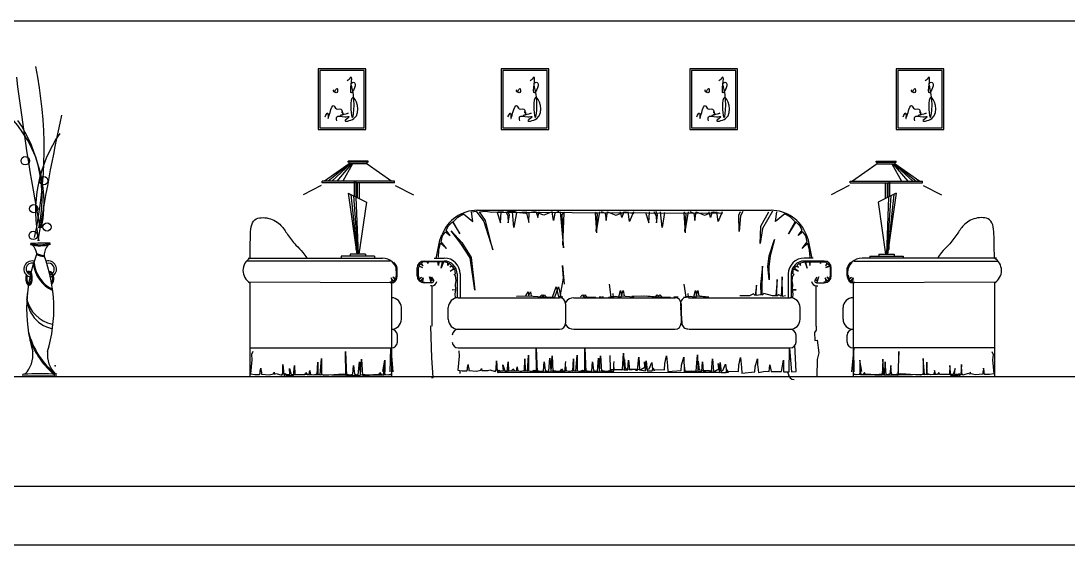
# Model space of a CAD drawing. Header units: inches. Extents: x 6 to 48.5, y 12.5 to 37.3.
# Drawn here: x 9.88 to 15.66, y 12.51 to 15.41 of the extents above; entities that cross this region are included whole.
import ezdxf

# ---------------------------------------------------------------- set-up
doc = ezdxf.new("R2010")
doc.units = ezdxf.units.IN
doc.header["$MEASUREMENT"] = 0
for name, color, linetype in [('02', 2, 'Continuous'), ('1', 1, 'Continuous'), ('kadrbm', 4, 'Continuous')]:
    doc.layers.add(name, color=color, linetype=linetype)

# ---------------------------------------------------------------- blocks, each defined once
blk = doc.blocks.new('kadrbm')
at = {"layer": 'kadrbm', "color": 4}
blk.add_lwpolyline([(0, 0), (0, 24.7972), (21, 24.7972), (21, 0), (0, 0)], close=True, dxfattribs=at)
blk.add_lwpolyline([(20.6631, 0.3257), (20.6631, 24.4603), (0.3369, 24.4603), (0.3369, 0.3257), (20.6631, 0.3257)], dxfattribs=at)

msp = doc.modelspace()

# ---------------------------------------------------------------- linework, layer by layer
at = {"layer": '02'}
for p, q in [((11.6908, 14.6221), (11.5551, 14.5271)), ((11.6947, 14.6221), (11.5746, 14.5271)), ((11.6988, 14.6221), (11.5942, 14.5271)), ((11.7038, 14.6221), (11.622, 14.5271)), ((11.7089, 14.6221), (11.6555, 14.5271)), ((11.6858, 14.6321), (11.6858, 14.6371)), ((11.7958, 14.6371), (11.6858, 14.6371)), ((11.7958, 14.6321), (11.6858, 14.6321)), ((11.6908, 14.6221), (11.6908, 14.6321)), ((11.7908, 14.6221), (11.6908, 14.6221)), ((11.7908, 14.6221), (11.7908, 14.6321)), ((11.7908, 14.6221), (11.9265, 14.5271)), ((11.7958, 14.6321), (11.7958, 14.6371)), ((14.6088, 14.6221), (14.4731, 14.5271)), ((14.6038, 14.6321), (14.6038, 14.6371)), ((14.6038, 14.6371), (14.7138, 14.6371)), ((14.6038, 14.6321), (14.7138, 14.6321)), ((14.6088, 14.6221), (14.6088, 14.6321)), ((14.6088, 14.6221), (14.7088, 14.6221)), ((14.6906, 14.6221), (14.7441, 14.5271)), ((14.6958, 14.6221), (14.7776, 14.5271)), ((14.7008, 14.6221), (14.8053, 14.5271)), ((14.7049, 14.6221), (14.825, 14.5271)), ((14.7088, 14.6221), (14.7088, 14.6321)), ((14.7088, 14.6221), (14.8445, 14.5271)), ((14.7138, 14.6321), (14.7138, 14.6371)), ((11.5408, 14.5171), (11.5408, 14.5271)), ((11.9408, 14.5271), (11.5408, 14.5271)), ((11.7207, 14.4424), (11.7207, 14.5271)), ((11.7269, 14.5271), (11.7269, 14.4394)), ((11.9408, 14.5171), (11.9408, 14.5271)), ((14.4588, 14.5171), (14.4588, 14.5271)), ((14.4588, 14.5271), (14.8588, 14.5271)), ((14.6727, 14.5271), (14.6727, 14.4394)), ((14.6789, 14.4424), (14.6789, 14.5271)), ((14.8588, 14.5171), (14.8588, 14.5271)), ((11.536, 14.5029), (11.4357, 14.4507)), ((11.9408, 14.5171), (11.5408, 14.5171)), ((11.7358, 14.5171), (11.7358, 14.4351)), ((11.7458, 14.5171), (11.7458, 14.4302)), ((11.9456, 14.5029), (12.0458, 14.4507)), ((14.454, 14.5029), (14.3538, 14.4507)), ((14.4588, 14.5171), (14.8588, 14.5171)), ((14.6538, 14.5171), (14.6538, 14.4302)), ((14.6638, 14.5171), (14.6638, 14.4351)), ((14.8636, 14.5029), (14.9639, 14.4507)), ((11.6855, 14.4596), (11.7332, 14.1228)), ((11.6855, 14.4596), (11.7856, 14.4108)), ((11.6996, 14.4527), (11.7347, 14.1228)), ((11.7149, 14.4452), (11.7382, 14.1228)), ((11.728, 14.4388), (11.7402, 14.1228)), ((11.7856, 14.4108), (11.7447, 14.1228)), ((14.7141, 14.4596), (14.614, 14.4108)), ((14.614, 14.4108), (14.6548, 14.1228)), ((14.6715, 14.4388), (14.6594, 14.1228)), ((14.6847, 14.4452), (14.6614, 14.1228)), ((14.7, 14.4527), (14.6649, 14.1228)), ((14.7141, 14.4596), (14.6664, 14.1228)), ((12.3668, 14.3566), (12.3918, 14.3604)), ((12.3744, 14.3043), (12.3668, 14.3566)), ((12.3918, 14.3604), (12.4353, 14.3044)), ((12.3991, 14.3655), (14.022, 14.3655)), ((12.411, 14.3566), (12.4445, 14.3604)), ((12.445, 14.3097), (12.411, 14.3566)), ((12.4445, 14.3604), (12.48, 14.3547)), ((12.48, 14.3547), (12.5443, 14.3595)), ((13.7537, 14.3472), (12.5089, 14.3535)), ((12.5089, 14.3535), (12.5279, 14.2961)), ((12.5279, 14.2961), (12.5311, 14.3567)), ((12.5558, 14.3598), (12.5684, 14.3345)), ((12.5684, 14.3582), (12.6001, 14.3613)), ((12.5763, 14.3392), (12.5684, 14.3582)), ((12.601, 14.2713), (12.593, 14.3567)), ((12.6001, 14.3613), (12.6207, 14.3534)), ((12.6152, 14.3535), (12.601, 14.2713)), ((12.6674, 14.3472), (12.6152, 14.3535)), ((12.6207, 14.3534), (12.6697, 14.3566)), ((12.7149, 14.3567), (12.6674, 14.3472)), ((12.6697, 14.3566), (12.6843, 14.2983)), ((12.6843, 14.2983), (12.6861, 14.3536)), ((12.7671, 14.3393), (12.7149, 14.3567)), ((12.7235, 14.3566), (12.733, 14.325)), ((12.733, 14.325), (12.7409, 14.3566)), ((12.8122, 14.3566), (12.7671, 14.3393)), ((12.8201, 14.3092), (12.8122, 14.3566)), ((12.8486, 14.3582), (12.8265, 14.3503)), ((12.8565, 14.3566), (12.8751, 14.1573)), ((12.8675, 14.344), (12.8802, 14.355)), ((12.8724, 14.1733), (12.8787, 14.3519)), ((13.064, 14.344), (13.0513, 14.355)), ((13.0591, 14.2414), (13.0528, 14.3519)), ((13.075, 14.3566), (13.056, 14.2475)), ((13.0829, 14.3582), (13.105, 14.3503)), ((13.1114, 14.3092), (13.1193, 14.3566)), ((13.1193, 14.3566), (13.1644, 14.3393)), ((13.1644, 14.3393), (13.2166, 14.3567)), ((13.1985, 14.325), (13.1906, 14.3566)), ((13.208, 14.3566), (13.1985, 14.325)), ((13.2166, 14.3567), (13.2641, 14.3472)), ((13.2396, 14.3029), (13.2333, 14.3566)), ((13.2618, 14.3566), (13.2396, 14.3029)), ((13.3279, 14.3535), (13.3469, 14.2961)), ((13.3469, 14.2961), (13.3501, 14.3567)), ((13.3748, 14.3598), (13.3874, 14.3345)), ((13.3954, 14.3392), (13.3874, 14.3582)), ((13.42, 14.2713), (13.412, 14.3567)), ((13.4342, 14.3535), (13.42, 14.2713)), ((13.5536, 14.344), (13.5409, 14.355)), ((13.5488, 14.2414), (13.5424, 14.3519)), ((13.5647, 14.3566), (13.5457, 14.2475)), ((13.5725, 14.3582), (13.5947, 14.3503)), ((13.601, 14.3092), (13.6089, 14.3566)), ((13.6089, 14.3566), (13.654, 14.3393)), ((13.654, 14.3393), (13.7062, 14.3567)), ((13.6881, 14.325), (13.6802, 14.3566)), ((13.6976, 14.3566), (13.6881, 14.325)), ((13.7062, 14.3567), (13.7537, 14.3472)), ((13.7293, 14.3029), (13.7229, 14.3566)), ((13.7514, 14.3566), (13.7293, 14.3029)), ((13.8448, 14.3392), (13.8527, 14.3582)), ((13.8654, 14.3598), (13.8527, 14.3345)), ((13.9659, 14.2785), (14.0102, 14.3566)), ((14.0294, 14.3604), (13.975, 14.2648)), ((14.0467, 14.3043), (14.0543, 14.3566)), ((12.2392, 14.279), (12.2622, 14.301)), ((12.2622, 14.301), (12.3025, 14.2359)), ((12.2651, 14.302), (12.291, 14.3269)), ((12.3025, 14.2359), (12.2651, 14.302)), ((12.291, 14.3269), (12.3227, 14.3461)), ((12.3227, 14.3461), (12.3744, 14.3043)), ((12.4353, 14.3044), (12.4846, 14.1473)), ((12.4846, 14.1473), (12.445, 14.3097)), ((12.5684, 14.3345), (12.57, 14.2957)), ((12.57, 14.2957), (12.5763, 14.3392)), ((12.8265, 14.3503), (12.8201, 14.3092)), ((12.8751, 14.1573), (12.8675, 14.344)), ((13.056, 14.2475), (13.064, 14.344)), ((13.105, 14.3503), (13.1114, 14.3092)), ((13.3874, 14.3345), (13.389, 14.2957)), ((13.389, 14.2957), (13.3954, 14.3392)), ((13.5457, 14.2475), (13.5536, 14.344)), ((13.5947, 14.3503), (13.601, 14.3092)), ((13.8464, 14.2475), (13.8448, 14.3392)), ((13.8527, 14.3345), (13.8464, 14.2475)), ((14.0984, 14.3461), (14.0467, 14.3043)), ((14.1301, 14.3269), (14.0984, 14.3461)), ((14.1186, 14.2359), (14.156, 14.302)), ((14.1589, 14.301), (14.1186, 14.2359)), ((14.156, 14.302), (14.1301, 14.3269)), ((14.1819, 14.279), (14.1589, 14.301)), ((12.2066, 14.2244), (12.2229, 14.2474)), ((12.2229, 14.2474), (12.2488, 14.2253)), ((12.2267, 14.256), (12.2392, 14.279)), ((12.2488, 14.2253), (12.2267, 14.256)), ((12.3079, 14.1817), (12.2539, 14.252)), ((12.2539, 14.252), (12.3128, 14.1866)), ((13.9628, 14.1828), (13.9659, 14.2785)), ((13.975, 14.2648), (13.9628, 14.1828)), ((14.1723, 14.2253), (14.1944, 14.256)), ((14.1982, 14.2474), (14.1723, 14.2253)), ((14.1944, 14.256), (14.1819, 14.279)), ((14.2145, 14.2244), (14.1982, 14.2474)), ((11.7269, 14.1965), (11.7269, 14.1489)), ((12.1708, 14.0993), (12.1921, 14.1999)), ((12.1855, 14.1458), (12.1951, 14.1841)), ((12.1921, 14.1999), (12.2034, 14.2299)), ((12.1951, 14.1841), (12.2277, 14.1544)), ((12.1999, 14.1908), (12.2066, 14.2244)), ((12.2277, 14.1544), (12.1999, 14.1908)), ((12.3586, 14.1033), (12.3079, 14.1817)), ((12.3128, 14.1866), (12.3652, 14.1049)), ((14.0111, 14.1144), (14.0422, 14.2036)), ((14.0422, 14.2036), (14.0176, 14.1131)), ((14.1934, 14.1544), (14.2212, 14.1908)), ((14.226, 14.1841), (14.1934, 14.1544)), ((14.2212, 14.1908), (14.2145, 14.2244)), ((14.229, 14.1999), (14.2177, 14.2299)), ((14.2356, 14.1458), (14.226, 14.1841)), ((14.2503, 14.0993), (14.229, 14.1999)), ((14.6727, 14.1965), (14.6727, 14.1489)), ((11.6965, 14.1228), (11.6965, 14.1128)), ((11.781, 14.1228), (11.6965, 14.1228)), ((11.781, 14.1228), (11.781, 14.1128)), ((12.1836, 14.1055), (12.1855, 14.1458)), ((14.2376, 14.1055), (14.2356, 14.1458)), ((14.6186, 14.1228), (14.6186, 14.1128)), ((14.6186, 14.1228), (14.7031, 14.1228)), ((14.7031, 14.1228), (14.7031, 14.1128)), ((11.9181, 14.085), (11.1233, 14.085)), ((11.1322, 14.1015), (11.8741, 14.1015)), ((11.6465, 14.1128), (11.6465, 14.1028)), ((11.831, 14.1128), (11.6465, 14.1128)), ((11.831, 14.1128), (11.831, 14.1028)), ((12.0857, 14.0708), (12.0766, 14.0593)), ((12.0972, 14.0593), (12.0857, 14.0708)), ((12.098, 14.0799), (12.0898, 14.0733)), ((12.0898, 14.0733), (12.0972, 14.0593)), ((12.1211, 14.0807), (12.098, 14.0799)), ((12.1046, 14.085), (12.2156, 14.085)), ((12.1252, 14.0716), (12.1211, 14.0807)), ((12.1269, 14.0807), (12.1252, 14.0716)), ((12.1813, 14.0799), (12.1269, 14.0807)), ((12.1608, 14.1015), (12.2156, 14.1015)), ((12.1846, 14.0601), (12.1813, 14.0799)), ((12.1871, 14.079), (12.1846, 14.0601)), ((12.206, 14.0799), (12.1871, 14.079)), ((12.2118, 14.0807), (12.1994, 14.0453)), ((12.1994, 14.0453), (12.206, 14.0799)), ((12.2365, 14.0749), (12.2118, 14.0807)), ((12.2357, 14.0601), (12.2365, 14.0749)), ((12.2439, 14.0724), (12.2357, 14.0601)), ((12.2563, 14.0601), (12.2439, 14.0724)), ((12.3848, 13.9236), (12.3586, 14.1033)), ((12.3652, 14.1049), (12.3848, 13.9236)), ((14.0046, 14.0549), (14.0111, 14.1144)), ((14.0176, 14.1131), (14.0098, 14.0536)), ((14.1648, 14.0601), (14.1772, 14.0724)), ((14.1772, 14.0724), (14.1854, 14.0601)), ((14.1846, 14.0749), (14.2093, 14.0807)), ((14.1854, 14.0601), (14.1846, 14.0749)), ((14.2556, 14.1015), (14.2056, 14.1015)), ((14.3165, 14.085), (14.2056, 14.085)), ((14.2093, 14.0807), (14.2217, 14.0453)), ((14.2151, 14.0799), (14.2341, 14.079)), ((14.2217, 14.0453), (14.2151, 14.0799)), ((14.2341, 14.079), (14.2365, 14.0601)), ((14.2365, 14.0601), (14.2398, 14.0799)), ((14.2398, 14.0799), (14.2943, 14.0807)), ((14.2943, 14.0807), (14.2959, 14.0716)), ((14.2959, 14.0716), (14.3, 14.0807)), ((14.3, 14.0807), (14.3231, 14.0799)), ((14.3231, 14.0799), (14.3313, 14.0733)), ((14.3313, 14.0733), (14.3239, 14.0593)), ((14.3239, 14.0593), (14.3355, 14.0708)), ((14.3355, 14.0708), (14.3445, 14.0593)), ((14.4815, 14.085), (15.2763, 14.085)), ((15.2674, 14.1015), (14.5255, 14.1015)), ((14.5686, 14.1128), (14.5686, 14.1028)), ((14.5686, 14.1128), (14.7531, 14.1128)), ((14.7531, 14.1128), (14.7531, 14.1028)), ((11.951, 14.0074), (11.9469, 13.986)), ((11.9541, 13.9944), (11.951, 14.042)), ((11.9566, 14.0029), (11.9566, 14.0465)), ((12.0661, 14.0029), (12.0661, 14.0465)), ((12.0749, 14.056), (12.0716, 14.042)), ((12.0716, 14.042), (12.0716, 14.0074)), ((12.0716, 14.0074), (12.0758, 13.986)), ((12.0964, 14.0494), (12.0749, 14.056)), ((12.0766, 14.0593), (12.0964, 14.0494)), ((12.2464, 14.0502), (12.2563, 14.0601)), ((12.2596, 14.0568), (12.2464, 14.0502)), ((12.2497, 14.0296), (12.2695, 14.0436)), ((12.2744, 14.0412), (12.2497, 14.0296)), ((12.2645, 14.0535), (12.2596, 14.0568)), ((12.2695, 14.0436), (12.2645, 14.0535)), ((12.2711, 14.0107), (12.2777, 14.014)), ((12.2785, 14.0025), (12.2711, 14.0107)), ((12.2777, 14.014), (12.2744, 14.0412)), ((12.2871, 14.0135), (12.2871, 13.8822)), ((12.3036, 14.0135), (12.3036, 13.8822)), ((12.8695, 14.0594), (12.8795, 13.9572)), ((12.8745, 13.9896), (12.8695, 14.0594)), ((13.9754, 14.0558), (13.9644, 13.9546)), ((13.9736, 13.8958), (13.9754, 14.0558)), ((14.0124, 13.9811), (14.0046, 14.0549)), ((14.0098, 14.0536), (14.0124, 13.9811)), ((14.1176, 14.0135), (14.1176, 13.8822)), ((14.1341, 14.0135), (14.1341, 13.8822)), ((14.1426, 14.0025), (14.15, 14.0107)), ((14.1434, 14.014), (14.1467, 14.0412)), ((14.15, 14.0107), (14.1434, 14.014)), ((14.1467, 14.0412), (14.1714, 14.0296)), ((14.1516, 14.0436), (14.1566, 14.0535)), ((14.1714, 14.0296), (14.1516, 14.0436)), ((14.1566, 14.0535), (14.1615, 14.0568)), ((14.1615, 14.0568), (14.1747, 14.0502)), ((14.1747, 14.0502), (14.1648, 14.0601)), ((14.3445, 14.0593), (14.3247, 14.0494)), ((14.3247, 14.0494), (14.3462, 14.056)), ((14.3495, 14.0074), (14.3454, 13.986)), ((14.3462, 14.056), (14.3495, 14.042)), ((14.3495, 14.042), (14.3495, 14.0074)), ((14.355, 14.0029), (14.355, 14.0465)), ((14.443, 14.0029), (14.443, 14.0465)), ((14.4455, 13.9944), (14.4486, 14.042)), ((14.4486, 14.0074), (14.4527, 13.986)), ((11.9241, 13.9644), (11.1371, 13.9679)), ((11.1424, 13.9644), (11.1424, 13.446)), ((11.9271, 13.9704), (11.9148, 13.9679)), ((11.923, 13.9926), (11.9271, 13.9704)), ((11.9337, 13.9737), (11.923, 13.9926)), ((11.9241, 13.9644), (11.9241, 13.446)), ((11.9329, 13.9951), (11.9452, 13.9835)), ((11.9469, 13.986), (11.9329, 13.9951)), ((11.9452, 13.9835), (11.9337, 13.9737)), ((12.0758, 13.986), (12.0898, 13.9951)), ((12.0898, 13.9951), (12.0774, 13.9835)), ((12.0774, 13.9835), (12.089, 13.9737)), ((12.089, 13.9737), (12.0997, 13.9926)), ((12.0997, 13.9926), (12.0956, 13.9704)), ((12.0956, 13.9704), (12.1079, 13.9679)), ((12.1468, 13.9644), (12.1046, 13.9644)), ((12.1351, 13.9975), (12.1467, 13.9761)), ((12.1442, 13.9679), (12.1351, 13.9975)), ((12.1474, 13.9479), (12.1398, 13.9479)), ((12.1458, 13.9959), (12.1584, 13.975)), ((12.1533, 13.9819), (12.1458, 13.9959)), ((12.1467, 13.9761), (12.1533, 13.9819)), ((12.1496, 13.7242), (12.1496, 13.9488)), ((12.2818, 13.9769), (12.2785, 14.0025)), ((12.2785, 13.9555), (12.2818, 13.9769)), ((12.2802, 13.9267), (12.2785, 13.9555)), ((12.857, 13.8873), (12.8745, 13.9896)), ((13.1272, 13.9572), (13.1372, 13.8848)), ((13.5411, 13.9572), (13.5511, 13.8848)), ((13.9423, 13.9509), (13.9349, 13.8939)), ((13.9404, 13.8939), (13.9423, 13.9509)), ((13.9644, 13.9546), (13.9662, 13.8976)), ((14.0565, 13.9822), (14.0491, 13.8921)), ((14.0546, 13.8902), (14.0565, 13.9822)), ((14.0841, 13.9969), (14.0786, 13.8902)), ((14.0859, 13.8884), (14.0841, 13.9969)), ((14.1393, 13.9769), (14.1426, 14.0025)), ((14.1426, 13.9555), (14.1393, 13.9769)), ((14.1409, 13.9267), (14.1426, 13.9555)), ((14.2753, 13.9959), (14.2627, 13.975)), ((14.2679, 13.9819), (14.2753, 13.9959)), ((14.2745, 13.9761), (14.2679, 13.9819)), ((14.2716, 13.7242), (14.2716, 13.9479)), ((14.2738, 13.9479), (14.2815, 13.9479)), ((14.2743, 13.9644), (14.3165, 13.9644)), ((14.286, 13.9975), (14.2745, 13.9761)), ((14.2769, 13.9679), (14.286, 13.9975)), ((14.3256, 13.9704), (14.3132, 13.9679)), ((14.3215, 13.9926), (14.3256, 13.9704)), ((14.3322, 13.9737), (14.3215, 13.9926)), ((14.3313, 13.9951), (14.3437, 13.9835)), ((14.3454, 13.986), (14.3313, 13.9951)), ((14.3437, 13.9835), (14.3322, 13.9737)), ((14.4527, 13.986), (14.4667, 13.9951)), ((14.4667, 13.9951), (14.4543, 13.9835)), ((14.4543, 13.9835), (14.4659, 13.9737)), ((14.4659, 13.9737), (14.4766, 13.9926)), ((14.4766, 13.9926), (14.4725, 13.9704)), ((14.4725, 13.9704), (14.4848, 13.9679)), ((15.2624, 13.9679), (14.4755, 13.9644)), ((14.4755, 13.9644), (14.4755, 13.446)), ((15.2571, 13.9644), (15.2571, 13.446)), ((12.2604, 13.9259), (12.2802, 13.9267)), ((12.2802, 13.9243), (12.2604, 13.9259)), ((12.2769, 13.9029), (12.2802, 13.9243)), ((12.2785, 13.8806), (12.2769, 13.9029)), ((12.6148, 13.8898), (12.6809, 13.8923)), ((12.6673, 13.8923), (12.6797, 13.9148)), ((12.6797, 13.9148), (12.6822, 13.8923)), ((12.6809, 13.8923), (12.6934, 13.9148)), ((12.6822, 13.8923), (12.7583, 13.8873)), ((12.6934, 13.9148), (12.6959, 13.8923)), ((12.7447, 13.8873), (12.7546, 13.8973)), ((12.7546, 13.8973), (12.7646, 13.8873)), ((12.7583, 13.8873), (12.7683, 13.8973)), ((12.7683, 13.8973), (12.7783, 13.8873)), ((12.8146, 13.8848), (12.8345, 13.9422)), ((12.8282, 13.8848), (12.8482, 13.9422)), ((12.8345, 13.9422), (12.847, 13.8873)), ((12.8482, 13.9422), (12.8607, 13.8873)), ((12.9694, 13.8873), (12.9794, 13.8973)), ((12.9794, 13.8973), (12.9894, 13.8873)), ((12.9831, 13.8873), (12.9931, 13.8973)), ((12.9931, 13.8973), (13.0031, 13.8873)), ((13.1235, 13.8848), (13.151, 13.8898)), ((13.1372, 13.8848), (13.1646, 13.8898)), ((13.1512, 13.8832), (13.1496, 13.9054)), ((13.151, 13.8898), (13.1946, 13.8873)), ((13.1809, 13.8873), (13.1909, 13.9222)), ((13.1909, 13.9222), (13.1959, 13.8923)), ((13.1946, 13.8873), (13.2046, 13.9222)), ((13.1959, 13.8923), (13.2645, 13.8873)), ((13.2046, 13.9222), (13.2096, 13.8923)), ((13.2536, 13.8898), (13.306, 13.8923)), ((13.2672, 13.8898), (13.3197, 13.8923)), ((13.321, 13.8923), (13.3834, 13.8873)), ((13.3346, 13.8923), (13.3971, 13.8873)), ((13.3834, 13.8873), (13.3934, 13.8973)), ((13.3934, 13.8973), (13.4034, 13.8873)), ((13.3971, 13.8873), (13.407, 13.8973)), ((13.407, 13.8973), (13.417, 13.8873)), ((13.5375, 13.8848), (13.5649, 13.8898)), ((13.5511, 13.8848), (13.5786, 13.8898)), ((13.5652, 13.8832), (13.5635, 13.9054)), ((13.5649, 13.8898), (13.6086, 13.8873)), ((13.5949, 13.8873), (13.6049, 13.9222)), ((13.6049, 13.9222), (13.6099, 13.8923)), ((13.6086, 13.8873), (13.6185, 13.9222)), ((13.6099, 13.8923), (13.6648, 13.8873)), ((13.6185, 13.9222), (13.6235, 13.8923)), ((13.6235, 13.8923), (13.6785, 13.8873)), ((13.9036, 13.8921), (13.8502, 13.8921)), ((13.9257, 13.9031), (13.9036, 13.8921)), ((13.9349, 13.8939), (13.9257, 13.9031)), ((13.9662, 13.8976), (13.9404, 13.8939)), ((13.9828, 13.905), (13.9736, 13.8958)), ((14.0307, 13.8921), (13.9828, 13.905)), ((14.0491, 13.8921), (14.0307, 13.8921)), ((14.0657, 13.8976), (14.0546, 13.8902)), ((14.0786, 13.8902), (14.0657, 13.8976)), ((14.1025, 13.8921), (14.0859, 13.8884)), ((14.1607, 13.9259), (14.1409, 13.9267)), ((14.1409, 13.9243), (14.1607, 13.9259)), ((14.1442, 13.9029), (14.1409, 13.9243)), ((14.1426, 13.8806), (14.1442, 13.9029)), ((12.2937, 13.8822), (12.8536, 13.8822)), ((12.7646, 13.8873), (12.8146, 13.8848)), ((12.7783, 13.8873), (12.8282, 13.8848)), ((12.847, 13.8873), (12.857, 13.8873)), ((12.8607, 13.8873), (12.8707, 13.8873)), ((12.8866, 13.8492), (12.8866, 13.7407)), ((12.9324, 13.8822), (13.4923, 13.8822)), ((12.9894, 13.8873), (13.0393, 13.8848)), ((13.0031, 13.8873), (13.053, 13.8848)), ((13.0718, 13.8873), (13.0818, 13.8873)), ((13.0855, 13.8873), (13.0954, 13.8873)), ((13.4034, 13.8873), (13.4533, 13.8848)), ((13.417, 13.8873), (13.467, 13.8848)), ((13.4858, 13.8873), (13.5094, 13.8873)), ((13.522, 13.8491), (13.529, 13.7408)), ((13.5253, 13.8492), (13.5253, 13.7407)), ((13.5663, 13.8822), (14.1275, 13.8822)), ((11.9791, 13.7627), (11.9791, 13.8272)), ((12.2387, 13.7627), (12.2387, 13.8272)), ((13.5274, 13.7653), (13.5232, 13.8297)), ((14.1825, 13.7627), (14.1825, 13.8272)), ((14.4205, 13.7627), (14.4205, 13.8272)), ((12.1426, 13.7242), (12.1404, 13.7242)), ((12.1467, 13.5493), (12.1426, 13.7242)), ((14.2716, 13.7242), (14.2723, 13.7028)), ((11.9571, 13.6371), (11.9571, 13.6747)), ((12.2937, 13.7077), (12.8536, 13.7077)), ((12.9324, 13.7077), (13.4923, 13.7077)), ((13.5676, 13.7077), (14.1275, 13.7077)), ((14.1605, 13.6371), (14.1605, 13.6747)), ((14.2723, 13.7028), (14.2627, 13.6906)), ((14.2627, 13.6906), (14.2641, 13.6457)), ((14.4425, 13.6371), (14.4425, 13.6747)), ((11.1424, 13.6041), (11.9241, 13.6041)), ((11.9182, 13.4714), (11.9201, 13.6029)), ((11.9201, 13.6029), (11.9323, 13.472)), ((12.2937, 13.6041), (14.1275, 13.6041)), ((12.7243, 13.6034), (12.7299, 13.4723)), ((12.7253, 13.4741), (12.7243, 13.6034)), ((12.9932, 13.4741), (12.9923, 13.6034)), ((12.9923, 13.6034), (12.9979, 13.4723)), ((14.1216, 13.4714), (14.1235, 13.6029)), ((14.1235, 13.6029), (14.1357, 13.472)), ((14.1609, 13.4733), (14.1546, 13.6193)), ((14.2641, 13.6457), (14.2777, 13.6471)), ((14.2777, 13.6471), (14.2872, 13.5764)), ((14.4795, 13.6029), (14.4673, 13.472)), ((15.2571, 13.6041), (14.4755, 13.6041)), ((14.4814, 13.4714), (14.4795, 13.6029)), ((11.1578, 13.5846), (11.1507, 13.568)), ((11.1507, 13.568), (11.1526, 13.5386)), ((11.53, 13.4563), (11.5369, 13.5455)), ((11.5369, 13.5455), (11.5369, 13.4584)), ((11.6711, 13.5839), (11.6767, 13.4528)), ((11.672, 13.4546), (11.6711, 13.5839)), ((11.7534, 13.4546), (11.759, 13.5414)), ((11.759, 13.5414), (11.7636, 13.4537)), ((12.1548, 13.4415), (12.1467, 13.5493)), ((12.2983, 13.5582), (12.2918, 13.4815)), ((12.2964, 13.5875), (12.2983, 13.5582)), ((12.6596, 13.476), (12.6624, 13.5443)), ((12.6624, 13.5443), (12.6633, 13.4778)), ((12.6757, 13.4758), (12.6826, 13.565)), ((12.6826, 13.565), (12.6826, 13.4779)), ((12.7944, 13.475), (12.8006, 13.5477)), ((12.8006, 13.5477), (12.8048, 13.4778)), ((12.8066, 13.4741), (12.8122, 13.561)), ((12.8122, 13.561), (12.8168, 13.4732)), ((12.9276, 13.476), (12.9304, 13.5443)), ((12.9304, 13.5443), (12.9313, 13.4778)), ((12.9437, 13.4758), (12.9506, 13.565)), ((12.9506, 13.565), (12.9506, 13.4779)), ((13.0624, 13.475), (13.0686, 13.5477)), ((13.0686, 13.5477), (13.0727, 13.4778)), ((13.0746, 13.4741), (13.0802, 13.561)), ((13.0802, 13.561), (13.0848, 13.4732)), ((13.1315, 13.5626), (13.1333, 13.4878)), ((13.201, 13.4855), (13.2073, 13.5761)), ((13.2073, 13.5761), (13.21, 13.4834)), ((13.2849, 13.4812), (13.2911, 13.5538)), ((13.2911, 13.5538), (13.296, 13.4833)), ((13.4355, 13.5189), (13.4447, 13.5609)), ((13.4447, 13.5609), (13.4501, 13.5061)), ((13.5269, 13.5097), (13.5397, 13.5536)), ((13.5397, 13.5536), (13.5397, 13.5225)), ((13.5397, 13.5536), (13.5416, 13.4788)), ((13.6093, 13.4764), (13.6155, 13.567)), ((13.6155, 13.567), (13.6183, 13.4743)), ((13.6931, 13.4721), (13.6994, 13.5447)), ((13.6994, 13.5447), (13.7042, 13.4742)), ((13.8438, 13.5098), (13.8529, 13.5518)), ((13.8529, 13.5518), (13.8584, 13.497)), ((13.9352, 13.5007), (13.948, 13.5445)), ((13.948, 13.5445), (13.948, 13.5134)), ((14.2872, 13.5764), (14.2777, 13.5411)), ((14.6406, 13.5414), (14.636, 13.4537)), ((14.6462, 13.4546), (14.6406, 13.5414)), ((14.7285, 13.5839), (14.7229, 13.4528)), ((14.7275, 13.4546), (14.7285, 13.5839)), ((14.8627, 13.5455), (14.8627, 13.4584)), ((14.8696, 13.4563), (14.8627, 13.5455)), ((15.2417, 13.5846), (15.2489, 13.568)), ((15.2489, 13.568), (15.247, 13.5386)), ((11.1526, 13.5386), (11.1461, 13.462)), ((11.1988, 13.4758), (11.2034, 13.4934)), ((11.2034, 13.4934), (11.2034, 13.4832)), ((11.3235, 13.4629), (11.3244, 13.5137)), ((11.3244, 13.5137), (11.329, 13.4564)), ((11.3633, 13.4592), (11.3605, 13.4915)), ((11.3605, 13.4915), (11.3707, 13.4574)), ((11.3829, 13.4526), (11.3885, 13.5079)), ((11.3885, 13.5079), (11.3906, 13.4568)), ((11.5139, 13.4565), (11.5167, 13.5248)), ((11.5167, 13.5248), (11.5176, 13.4583)), ((11.7111, 13.459), (11.7146, 13.5075)), ((11.7146, 13.5075), (11.7201, 13.4597)), ((11.7412, 13.4555), (11.7474, 13.5281)), ((11.7474, 13.5281), (11.7515, 13.4583)), ((11.8762, 13.4733), (11.8872, 13.5372)), ((11.8822, 13.462), (11.8832, 13.4943)), ((11.8832, 13.4943), (11.885, 13.51)), ((11.8872, 13.5372), (11.8872, 13.4714)), ((12.3445, 13.4953), (12.3491, 13.5129)), ((12.3445, 13.4833), (12.3445, 13.4953)), ((12.3491, 13.5129), (12.3491, 13.5027)), ((12.3491, 13.5027), (12.3519, 13.4907)), ((12.3519, 13.4907), (12.3519, 13.4796)), ((12.4185, 13.4815), (12.4222, 13.4907)), ((12.4222, 13.4907), (12.4241, 13.4787)), ((12.5036, 13.4824), (12.5045, 13.5332)), ((12.5045, 13.5332), (12.5091, 13.476)), ((12.5406, 13.5111), (12.5507, 13.4769)), ((12.5433, 13.4787), (12.5406, 13.5111)), ((12.563, 13.4721), (12.5686, 13.5274)), ((12.5686, 13.5274), (12.5706, 13.4763)), ((12.5905, 13.4769), (12.5961, 13.4889)), ((12.5961, 13.4889), (12.6035, 13.4778)), ((12.6148, 13.4779), (12.6196, 13.5)), ((12.6196, 13.5), (12.621, 13.4827)), ((12.7643, 13.4785), (12.7678, 13.527)), ((12.7678, 13.527), (12.7733, 13.4792)), ((12.8585, 13.4769), (12.864, 13.4889)), ((12.864, 13.4889), (12.8714, 13.4778)), ((12.8827, 13.4779), (12.8876, 13.5)), ((12.8851, 13.4757), (12.8879, 13.4958)), ((12.8852, 13.4815), (12.8862, 13.5138)), ((12.8862, 13.5138), (12.888, 13.5295)), ((12.8876, 13.5), (12.889, 13.4827)), ((13.0323, 13.4785), (13.0358, 13.527)), ((13.0358, 13.527), (13.0413, 13.4792)), ((13.1318, 13.4848), (13.201, 13.4855)), ((13.1333, 13.4878), (13.1389, 13.4832)), ((13.1389, 13.4832), (13.1629, 13.4851)), ((13.1531, 13.4757), (13.1558, 13.4958)), ((13.1532, 13.4815), (13.1541, 13.5138)), ((13.1541, 13.5138), (13.156, 13.5295)), ((13.1629, 13.4851), (13.1749, 13.486)), ((13.1749, 13.486), (13.1981, 13.4832)), ((13.1981, 13.4832), (13.2119, 13.486)), ((13.2119, 13.5396), (13.2147, 13.5045)), ((13.2119, 13.486), (13.2119, 13.5396)), ((13.2147, 13.5045), (13.2175, 13.4915)), ((13.2175, 13.4915), (13.2378, 13.4878)), ((13.2315, 13.4834), (13.2343, 13.5367)), ((13.2343, 13.5367), (13.2391, 13.4834)), ((13.2378, 13.4878), (13.2711, 13.4878)), ((13.2391, 13.4834), (13.2703, 13.4862)), ((13.2703, 13.4862), (13.2827, 13.4876)), ((13.2711, 13.4878), (13.2748, 13.4823)), ((13.2827, 13.4876), (13.3028, 13.4848)), ((13.3028, 13.4848), (13.325, 13.4973)), ((13.3222, 13.5277), (13.3298, 13.4862)), ((13.325, 13.4973), (13.3222, 13.5277)), ((13.3292, 13.4784), (13.3327, 13.5338)), ((13.3298, 13.4862), (13.3482, 13.4883)), ((13.3327, 13.5338), (13.3375, 13.477)), ((13.3482, 13.4883), (13.3627, 13.5236)), ((13.3627, 13.5236), (13.3676, 13.4855)), ((13.3652, 13.477), (13.3701, 13.4936)), ((13.3676, 13.4855), (13.4337, 13.4824)), ((13.3701, 13.4936), (13.377, 13.477)), ((13.4337, 13.4824), (13.4355, 13.5189)), ((13.4501, 13.5061), (13.452, 13.4732)), ((13.5251, 13.4805), (13.5269, 13.5097)), ((13.5397, 13.5225), (13.5452, 13.4769)), ((13.6202, 13.5305), (13.6229, 13.4954)), ((13.6202, 13.4769), (13.6202, 13.5305)), ((13.6229, 13.4954), (13.6257, 13.4824)), ((13.6397, 13.4743), (13.6425, 13.5276)), ((13.6425, 13.5276), (13.6474, 13.4743)), ((13.7111, 13.4757), (13.7332, 13.4882)), ((13.7304, 13.5186), (13.7381, 13.4771)), ((13.7332, 13.4882), (13.7304, 13.5186)), ((13.7375, 13.4693), (13.7409, 13.5247)), ((13.7409, 13.5247), (13.7458, 13.468)), ((13.7564, 13.4792), (13.771, 13.5145)), ((13.771, 13.5145), (13.7758, 13.4765)), ((13.7735, 13.468), (13.7783, 13.4846)), ((13.7783, 13.4846), (13.7852, 13.468)), ((13.8419, 13.4733), (13.8438, 13.5098)), ((13.8584, 13.497), (13.8602, 13.4641)), ((13.9333, 13.4714), (13.9352, 13.5007)), ((13.948, 13.5134), (13.9534, 13.4678)), ((14.0119, 13.4733), (14.0156, 13.5116)), ((14.0156, 13.5116), (14.0229, 13.4733)), ((14.0796, 13.4733), (14.0906, 13.5372)), ((14.0906, 13.5372), (14.0906, 13.4714)), ((14.2777, 13.5411), (14.275, 13.446)), ((14.5234, 13.4733), (14.5124, 13.5372)), ((14.5124, 13.5372), (14.5124, 13.4714)), ((14.5164, 13.4943), (14.5146, 13.51)), ((14.5173, 13.462), (14.5164, 13.4943)), ((14.6522, 13.5281), (14.648, 13.4583)), ((14.6584, 13.4555), (14.6522, 13.5281)), ((14.685, 13.5075), (14.6795, 13.4597)), ((14.6885, 13.459), (14.685, 13.5075)), ((14.8829, 13.5248), (14.882, 13.4583)), ((14.8857, 13.4565), (14.8829, 13.5248)), ((15.0111, 13.5079), (15.009, 13.4568)), ((15.0166, 13.4526), (15.0111, 13.5079)), ((15.0391, 13.4915), (15.0289, 13.4574)), ((15.0363, 13.4592), (15.0391, 13.4915)), ((15.0752, 13.5137), (15.0705, 13.4564)), ((15.0761, 13.4629), (15.0752, 13.5137)), ((15.1962, 13.4934), (15.1962, 13.4832)), ((15.2008, 13.4758), (15.1962, 13.4934)), ((15.247, 13.5386), (15.2535, 13.462)), ((9.886, 13.454), (9.886, 13.454)), ((11.1461, 13.462), (11.1692, 13.4583)), ((11.1692, 13.4583), (11.1951, 13.4583)), ((11.1951, 13.4583), (11.1988, 13.4638)), ((11.1988, 13.4638), (11.1988, 13.4758)), ((11.2034, 13.4832), (11.2062, 13.4712)), ((11.2062, 13.4712), (11.2062, 13.4601)), ((11.2062, 13.4601), (11.2478, 13.4564)), ((11.2478, 13.4564), (11.2728, 13.462)), ((11.2728, 13.462), (11.2765, 13.4712)), ((11.2765, 13.4712), (11.2783, 13.4592)), ((11.2782, 13.4601), (11.2874, 13.4629)), ((11.2783, 13.4592), (11.2782, 13.4601)), ((11.2874, 13.4629), (11.3179, 13.4537)), ((11.3179, 13.4537), (11.3235, 13.4629)), ((11.329, 13.4564), (11.3633, 13.4592)), ((11.3331, 13.4471), (11.3372, 13.463)), ((11.3372, 13.463), (11.3442, 13.4512)), ((11.3442, 13.4512), (11.3829, 13.4526)), ((11.3707, 13.4574), (11.4448, 13.4574)), ((11.3906, 13.4568), (11.469, 13.4584)), ((11.4448, 13.4574), (11.4503, 13.4694)), ((11.4503, 13.4694), (11.4577, 13.4583)), ((11.4577, 13.4583), (11.5139, 13.4565)), ((11.469, 13.4584), (11.4739, 13.4805)), ((11.4739, 13.4805), (11.4753, 13.4632)), ((11.4753, 13.4632), (11.4808, 13.4577)), ((11.4808, 13.4577), (11.496, 13.4549)), ((11.496, 13.4549), (11.5134, 13.4618)), ((11.5134, 13.4618), (11.53, 13.4563)), ((11.5176, 13.4583), (11.672, 13.4546)), ((11.5369, 13.4584), (11.5508, 13.4542)), ((11.5508, 13.4542), (11.6599, 13.4611)), ((11.6599, 13.4611), (11.6993, 13.4556)), ((11.6767, 13.4528), (11.7534, 13.4546)), ((11.6993, 13.4556), (11.7111, 13.459)), ((11.7201, 13.4597), (11.7412, 13.4555)), ((11.7515, 13.4583), (11.7585, 13.4555)), ((11.7585, 13.4555), (11.7689, 13.4597)), ((11.7636, 13.4537), (11.8034, 13.4546)), ((11.7689, 13.4597), (11.7917, 13.4562)), ((11.7917, 13.4562), (11.8585, 13.4597)), ((11.8034, 13.4546), (11.8813, 13.4556)), ((11.8555, 13.4574), (11.861, 13.4694)), ((11.8585, 13.4597), (11.8821, 13.4562)), ((11.861, 13.4694), (11.8684, 13.4583)), ((11.8684, 13.4583), (11.9246, 13.4565)), ((11.8797, 13.4584), (11.8846, 13.4805)), ((11.8813, 13.4556), (11.8822, 13.462)), ((11.8821, 13.4562), (11.8849, 13.4763)), ((11.8846, 13.4805), (11.886, 13.4632)), ((11.886, 13.4632), (11.8915, 13.4577)), ((11.8915, 13.4577), (11.9067, 13.4549)), ((11.9067, 13.4549), (11.9241, 13.4618)), ((12.1464, 13.4415), (12.1548, 13.4415)), ((12.2918, 13.4815), (12.3149, 13.4778)), ((12.3036, 13.4628), (12.3036, 13.4796)), ((12.3149, 13.4778), (12.3408, 13.4778)), ((12.3408, 13.4778), (12.3445, 13.4833)), ((12.3519, 13.4796), (12.3935, 13.476)), ((12.3935, 13.476), (12.4185, 13.4815)), ((12.4241, 13.4787), (12.4583, 13.4796)), ((12.4583, 13.4796), (12.4675, 13.4824)), ((12.4675, 13.4824), (12.498, 13.4732)), ((12.498, 13.4732), (12.5036, 13.4824)), ((12.5091, 13.476), (12.5433, 13.4787)), ((12.5132, 13.4666), (12.5173, 13.4825)), ((13.7852, 13.468), (12.5132, 13.4666)), ((12.5173, 13.4825), (12.5243, 13.4707)), ((12.5243, 13.4707), (12.563, 13.4721)), ((12.5507, 13.4769), (12.5905, 13.4769)), ((12.5706, 13.4763), (12.6148, 13.4779)), ((12.6035, 13.4778), (12.6596, 13.476)), ((12.621, 13.4827), (12.6265, 13.4772)), ((12.6265, 13.4772), (12.6418, 13.4744)), ((12.6418, 13.4744), (12.6591, 13.4813)), ((12.6591, 13.4813), (12.6757, 13.4758)), ((12.6633, 13.4778), (12.7253, 13.4741)), ((12.6826, 13.4779), (12.6965, 13.4737)), ((12.6965, 13.4737), (12.7131, 13.4806)), ((12.7131, 13.4806), (12.7526, 13.4751)), ((12.7299, 13.4723), (12.8066, 13.4741)), ((12.7526, 13.4751), (12.7643, 13.4785)), ((12.7733, 13.4792), (12.7944, 13.475)), ((12.8048, 13.4778), (12.8117, 13.475)), ((12.8117, 13.475), (12.8221, 13.4792)), ((12.8168, 13.4732), (12.8566, 13.4741)), ((12.8221, 13.4792), (12.8449, 13.4757)), ((12.8449, 13.4757), (12.8615, 13.4792)), ((12.8566, 13.4741), (12.8843, 13.4751)), ((12.8615, 13.4792), (12.8851, 13.4757)), ((12.8714, 13.4778), (12.9276, 13.476)), ((12.8843, 13.4751), (12.8852, 13.4815)), ((12.889, 13.4827), (12.8945, 13.4772)), ((12.8945, 13.4772), (12.9097, 13.4744)), ((12.9097, 13.4744), (12.9271, 13.4813)), ((12.9271, 13.4813), (12.9437, 13.4758)), ((12.9313, 13.4778), (12.9932, 13.4741)), ((12.9506, 13.4779), (12.9645, 13.4737)), ((12.9645, 13.4737), (12.9811, 13.4806)), ((12.9811, 13.4806), (13.0205, 13.4751)), ((12.9979, 13.4723), (13.0746, 13.4741)), ((13.0205, 13.4751), (13.0323, 13.4785)), ((13.0413, 13.4792), (13.0624, 13.475)), ((13.0727, 13.4778), (13.0797, 13.475)), ((13.0797, 13.475), (13.0901, 13.4792)), ((13.0848, 13.4732), (13.1246, 13.4741)), ((13.0901, 13.4792), (13.1129, 13.4757)), ((13.1129, 13.4757), (13.1295, 13.4792)), ((13.1246, 13.4741), (13.1523, 13.4751)), ((13.1295, 13.4792), (13.1531, 13.4757)), ((13.1523, 13.4751), (13.1532, 13.4815)), ((13.21, 13.4834), (13.2315, 13.4834)), ((13.2748, 13.4823), (13.2849, 13.4812)), ((13.296, 13.4833), (13.3292, 13.4784)), ((13.3375, 13.477), (13.3652, 13.477)), ((13.452, 13.4732), (13.5251, 13.4805)), ((13.54, 13.4757), (13.6093, 13.4764)), ((13.5416, 13.4788), (13.5471, 13.4741)), ((13.5471, 13.4741), (13.5712, 13.476)), ((13.5712, 13.476), (13.5832, 13.4769)), ((13.5832, 13.4769), (13.6063, 13.4741)), ((13.6063, 13.4741), (13.6202, 13.4769)), ((13.6183, 13.4743), (13.6397, 13.4743)), ((13.6257, 13.4824), (13.6461, 13.4788)), ((13.6461, 13.4788), (13.6794, 13.4788)), ((13.6474, 13.4743), (13.6785, 13.4771)), ((13.6785, 13.4771), (13.691, 13.4785)), ((13.6794, 13.4788), (13.6831, 13.4732)), ((13.6831, 13.4732), (13.6931, 13.4721)), ((13.691, 13.4785), (13.7111, 13.4757)), ((13.7042, 13.4742), (13.7375, 13.4693)), ((13.7381, 13.4771), (13.7564, 13.4792)), ((13.7458, 13.468), (13.7735, 13.468)), ((13.7758, 13.4765), (13.8419, 13.4733)), ((13.8602, 13.4641), (13.9333, 13.4714)), ((13.9534, 13.4678), (13.99, 13.4751)), ((13.99, 13.4751), (14.0119, 13.4733)), ((14.0229, 13.4733), (14.0796, 13.4733)), ((14.0906, 13.4714), (14.1216, 13.4714)), ((14.1176, 13.4628), (14.1176, 13.4714)), ((14.1357, 13.472), (14.1609, 13.4733)), ((14.5312, 13.4583), (14.475, 13.4565)), ((14.4928, 13.4549), (14.4755, 13.4618)), ((14.5081, 13.4577), (14.4928, 13.4549)), ((14.5136, 13.4632), (14.5081, 13.4577)), ((14.515, 13.4805), (14.5136, 13.4632)), ((14.5175, 13.4562), (14.5147, 13.4763)), ((14.5198, 13.4584), (14.515, 13.4805)), ((14.5183, 13.4556), (14.5173, 13.462)), ((14.541, 13.4597), (14.5175, 13.4562)), ((14.5962, 13.4546), (14.5183, 13.4556)), ((14.5386, 13.4694), (14.5312, 13.4583)), ((14.5441, 13.4574), (14.5386, 13.4694)), ((14.6079, 13.4562), (14.541, 13.4597)), ((14.636, 13.4537), (14.5962, 13.4546)), ((14.6307, 13.4597), (14.6079, 13.4562)), ((14.6411, 13.4555), (14.6307, 13.4597)), ((14.648, 13.4583), (14.6411, 13.4555)), ((14.7229, 13.4528), (14.6462, 13.4546)), ((14.6795, 13.4597), (14.6584, 13.4555)), ((14.7002, 13.4556), (14.6885, 13.459)), ((14.7397, 13.4611), (14.7002, 13.4556)), ((14.882, 13.4583), (14.7275, 13.4546)), ((14.8488, 13.4542), (14.7397, 13.4611)), ((14.8627, 13.4584), (14.8488, 13.4542)), ((14.8862, 13.4618), (14.8696, 13.4563)), ((14.9419, 13.4583), (14.8857, 13.4565)), ((14.9035, 13.4549), (14.8862, 13.4618)), ((14.9188, 13.4577), (14.9035, 13.4549)), ((14.9243, 13.4632), (14.9188, 13.4577)), ((14.9257, 13.4805), (14.9243, 13.4632)), ((14.9305, 13.4584), (14.9257, 13.4805)), ((15.009, 13.4568), (14.9305, 13.4584)), ((14.9493, 13.4694), (14.9419, 13.4583)), ((14.9548, 13.4574), (14.9493, 13.4694)), ((15.0289, 13.4574), (14.9548, 13.4574)), ((15.0554, 13.4512), (15.0166, 13.4526)), ((15.0705, 13.4564), (15.0363, 13.4592)), ((15.0623, 13.463), (15.0554, 13.4512)), ((15.0665, 13.4471), (15.0623, 13.463)), ((15.0816, 13.4537), (15.0761, 13.4629)), ((15.1121, 13.4629), (15.0816, 13.4537)), ((15.1214, 13.4601), (15.1121, 13.4629)), ((15.1231, 13.4712), (15.1213, 13.4592)), ((15.1213, 13.4592), (15.1214, 13.4601)), ((15.1268, 13.462), (15.1231, 13.4712)), ((15.1518, 13.4564), (15.1268, 13.462)), ((15.1934, 13.4601), (15.1518, 13.4564)), ((15.1962, 13.4832), (15.1934, 13.4712)), ((15.1934, 13.4712), (15.1934, 13.4601)), ((15.2008, 13.4638), (15.2008, 13.4758)), ((15.2045, 13.4583), (15.2008, 13.4638)), ((15.2304, 13.4583), (15.2045, 13.4583)), ((15.2535, 13.462), (15.2304, 13.4583))]:
    msp.add_line(p, q, dxfattribs=at)
for centre in [(9.9005, 14.6392), (10.0027, 14.5294), (9.9477, 14.3746), (10.021, 14.273), (9.9448, 14.2265)]:
    msp.add_circle(centre, 0.023, dxfattribs=at)
for centre, radius, start, end in [((7.7014, 14.7034), 2.3033, 347.77703, 11.44203), ((24.1963, 16.9036), 14.4575, 187.16032, 190.50058), ((9.3074, 14.4077), 0.6972, 348.55836, 54.30139), ((24.9453, 11.7391), 15.1762, 168.01099, 170.67864), ((9.2412, 14.4339), 0.7525, 347.31085, 34.76801), ((10.7095, 14.3609), 0.7525, 145.12099, 192.57816), ((12.3991, 14.1565), 0.209, 90, 159.43857), ((14.022, 14.1565), 0.209, 20.56143, 90), ((9.9891, 14.1638), 0.061, 162.77289, 168.38061), ((10.0122, 11.981), 2.2024, 89.33736, 92.1171), ((9.9817, 14.3798), 0.2044, 255.57675, 285.8777), ((9.9797, 14.1638), 0.061, 12.93068, 17.22711), ((10.7542, 13.8225), 0.8462, 158.91115, 196.38726), ((9.9817, 14.3798), 0.2104, 255.57675, 285.8777), ((9.8765, 14.1104), 0.0898, 10.61455, 44.74653), ((10.0229, 14.2574), 0.1488, 245.97096, 262.56037), ((10.0229, 14.2574), 0.1428, 245.97096, 262.56037), ((10.0916, 14.1147), 0.0872, 136.55221, 179.31852), ((9.9378, 14.0408), 0.0447, 75.78295, 254.27282), ((9.9378, 14.0408), 0.0327, 75.78295, 254.27282), ((10.1329, 14.0939), 0.1903, 187.92034, 243.78345), ((10.1329, 14.0939), 0.1843, 183.05092, 243.78345), ((9.2248, 13.8204), 0.8337, 343.51069, 20.7511), ((10.0288, 14.0408), 0.0447, 307.41478, 106.45567), ((10.0288, 14.0408), 0.0327, 313.23458, 106.45567), ((11.1839, 14.0328), 0.08, 120.83228, 238.787), ((11.8741, 14.0215), 0.08, 0, 90), ((11.8875, 14.0276), 0.0716, 15.3377, 45.78366), ((12.1046, 14.0465), 0.0385, 90, 180), ((12.2156, 14.0135), 0.088, 0, 90), ((12.2156, 14.0135), 0.0715, 0, 90), ((14.2056, 14.0135), 0.088, 90, 180), ((14.2056, 14.0135), 0.0715, 90, 180), ((14.3165, 14.0465), 0.0385, 0, 90), ((14.512, 14.0276), 0.0716, 134.21634, 164.6623), ((14.5255, 14.0215), 0.08, 90, 180), ((15.2157, 14.0328), 0.08, 301.213, 59.16772), ((10.0288, 14.0408), 0.0327, 284.20642, 302.69579), ((10.0288, 14.0408), 0.0447, 284.20642, 299.26816), ((11.9181, 14.0029), 0.0385, 270, 0), ((11.9241, 13.9944), 0.03, 270, 0), ((12.1046, 14.0029), 0.0385, 180, 270), ((12.1458, 13.9771), 0.0127, 274.53811, 350.68038), ((12.1458, 13.9771), 0.0292, 272.99429, 350.68038), ((14.2753, 13.9771), 0.0292, 189.31962, 267.00571), ((14.2753, 13.9771), 0.0127, 189.31962, 265.46189), ((14.3165, 14.0029), 0.0385, 270, 0), ((14.4815, 14.0029), 0.0385, 180, 270), ((14.4755, 13.9944), 0.03, 180, 270), ((10.0858, 13.8831), 0.1757, 169.22218, 258.65568), ((10.0858, 13.9145), 0.1816, 192.30641, 258.65568), ((11.9241, 13.8272), 0.055, 0, 90), ((12.2937, 13.8272), 0.055, 90, 180), ((12.8536, 13.8492), 0.033, 0, 90), ((12.9324, 13.8272), 0.055, 90, 147.96727), ((13.4923, 13.8492), 0.033, 0, 90), ((13.5549, 13.8513), 0.033, 93.68928, 183.68928), ((14.1275, 13.8272), 0.055, 0, 90), ((14.4755, 13.8272), 0.055, 90, 180), ((11.9241, 13.7627), 0.055, 270, 0), ((12.2937, 13.7627), 0.055, 180, 270), ((12.8536, 13.7407), 0.033, 270, 0), ((12.9324, 13.7627), 0.055, 212.03273, 270), ((13.4923, 13.7407), 0.033, 270, 0), ((13.5619, 13.743), 0.033, 183.68928, 273.68928), ((14.1275, 13.7627), 0.055, 270, 0), ((14.4755, 13.7627), 0.055, 180, 270), ((10.359, 13.8111), 0.4565, 194.95846, 230.26927), ((11.9241, 13.6747), 0.033, 0, 90), ((12.2937, 13.6747), 0.033, 90, 180), ((14.1275, 13.6747), 0.033, 0, 90), ((14.4755, 13.6747), 0.033, 90, 180), ((10.359, 13.8111), 0.4625, 200.63571, 230.26927), ((11.9241, 13.6371), 0.033, 270, 0), ((12.2937, 13.6371), 0.033, 180, 270), ((14.1275, 13.6371), 0.033, 270, 0), ((14.4755, 13.6371), 0.033, 180, 270), ((9.7867, 13.569), 0.1565, 315.88682, 5.41595), ((10.1747, 13.5668), 0.1515, 173.56801, 224.80173), ((9.8919, 13.4541), 0.00597, 90.27893, 270.27892), ((9.9833, -5.3208), 18.7811, 89.72107, 90.27893), ((9.9833, -5.3208), 18.7691, 89.72107, 90.27893), ((14.1506, 13.4628), 0.033, 180, 270)]:
    msp.add_arc(centre, radius, start, end, dxfattribs=at)
for centre, major_axis, ratio, start_param, end_param in [((9.9216, 13.9901), (0, 0.0321), 0.371427, 1.084839, 6.848515), ((10.0408, 13.9913), (-0.0017, 0.0277), 0.405523, 3.448843, 6.661143)]:
    msp.add_ellipse(centre, major_axis=major_axis, ratio=ratio, start_param=start_param, end_param=end_param, dxfattribs=at)
for points, knots in [([(11.1429, 14.1015), (11.1433, 14.1383), (11.1443, 14.2086), (11.1482, 14.3272), (11.2513, 14.3275), (11.3142, 14.2901), (11.3516, 14.2276), (11.3908, 14.1766), (11.4327, 14.1384), (11.4497, 14.112), (11.4565, 14.1015)], [48.266586, 48.266586, 48.266586, 48.266586, 163.670883, 260.717901, 337.407915, 415.28438, 477.070888, 551.871151, 608.487091, 645.734577, 645.734577, 645.734577, 645.734577]), ([(15.2567, 14.1015), (15.2563, 14.1383), (15.2552, 14.2086), (15.2513, 14.3272), (15.1483, 14.3275), (15.0853, 14.2901), (15.048, 14.2276), (15.0088, 14.1766), (14.9669, 14.1384), (14.9499, 14.112), (14.9431, 14.1015)], [48.266586, 48.266586, 48.266586, 48.266586, 163.670883, 260.717901, 337.407915, 415.28438, 477.070888, 551.871151, 608.487091, 645.734577, 645.734577, 645.734577, 645.734577]), ([(9.9059, 14.0095), (9.9056, 14.0083), (9.9054, 14.007), (9.9044, 14.0021), (9.904, 13.9984), (9.9036, 13.9907), (9.9037, 13.9868), (9.9042, 13.98), (9.9046, 13.977), (9.9056, 13.9718), (9.9062, 13.9695), (9.9074, 13.9657), (9.908, 13.9641), (9.9093, 13.9612), (9.91, 13.96), (9.9113, 13.958), (9.912, 13.9571), (9.9134, 13.9556), (9.9141, 13.955), (9.9156, 13.9539), (9.9164, 13.9534), (9.918, 13.9527), (9.9187, 13.9524), (9.9202, 13.9521), (9.921, 13.9521), (9.9226, 13.9521), (9.9234, 13.9522), (9.9249, 13.9526), (9.9256, 13.9528), (9.9269, 13.9535), (9.9276, 13.9538), (9.9287, 13.9547), (9.9293, 13.9551), (9.9303, 13.9561), (9.9307, 13.9566), (9.9321, 13.9583), (9.9329, 13.9596), (9.9343, 13.9622), (9.935, 13.9637), (9.9361, 13.9667), (9.9366, 13.9683), (9.9375, 13.9717), (9.9379, 13.9735), (9.9389, 13.979), (9.9393, 13.9829), (9.9395, 13.9907), (9.9394, 13.9947), (9.9388, 14.0014), (9.9384, 14.0043), (9.9373, 14.0093), (9.9368, 14.0114), (9.9355, 14.0151), (9.9349, 14.0167), (9.9336, 14.0194), (9.9329, 14.0206), (9.9316, 14.0225), (9.9309, 14.0234), (9.9295, 14.0248), (9.9289, 14.0254), (9.9274, 14.0265), (9.9265, 14.0269), (9.925, 14.0276), (9.9242, 14.0278), (9.9228, 14.0281), (9.9222, 14.0281), (9.9216, 14.0281), (9.9208, 14.0281), (9.92, 14.028), (9.9185, 14.0277), (9.9178, 14.0274), (9.9165, 14.0268), (9.9159, 14.0265), (9.9147, 14.0257), (9.9141, 14.0252), (9.9131, 14.0243), (9.9127, 14.0238), (9.9118, 14.0228), (9.9115, 14.0223), (9.9111, 14.0219)], [0.975016, 0.975016, 0.975016, 0.975016, 1.102591, 1.102591, 1.440392, 1.440392, 1.778193, 1.778193, 2.051535, 2.051535, 2.278332, 2.278332, 2.467656, 2.467656, 2.626039, 2.626039, 2.758853, 2.758853, 2.86934, 2.86934, 2.979827, 2.979827, 3.064306, 3.064306, 3.148785, 3.148785, 3.233264, 3.233264, 3.317743, 3.317743, 3.402222, 3.402222, 3.486701, 3.486701, 3.57118, 3.57118, 3.746156, 3.746156, 3.921133, 3.921133, 4.096109, 4.096109, 4.271086, 4.271086, 4.615534, 4.615534, 4.959983, 4.959983, 5.22424, 5.22424, 5.446161, 5.446161, 5.631111, 5.631111, 5.785992, 5.785992, 5.915754, 5.915754, 6.023747, 6.023747, 6.131741, 6.131741, 6.215831, 6.215831, 6.283185, 6.283185, 6.283185, 6.366431, 6.366431, 6.449677, 6.449677, 6.532922, 6.532922, 6.616168, 6.616168, 6.699414, 6.699414, 6.769317, 6.769317, 6.769317, 6.769317]), ([(10.0469, 13.9587), (10.0473, 13.9589), (10.0476, 13.959), (10.0486, 13.9596), (10.0491, 13.9601), (10.0502, 13.961), (10.0507, 13.9615), (10.0521, 13.9631), (10.0528, 13.9642), (10.0541, 13.9666), (10.0547, 13.9678), (10.0557, 13.9705), (10.0561, 13.9719), (10.0569, 13.9749), (10.0572, 13.9764), (10.0579, 13.9811), (10.0581, 13.9845), (10.0581, 13.9913), (10.0579, 13.9948), (10.057, 14.0009), (10.0564, 14.0037), (10.0551, 14.0083), (10.0545, 14.0103), (10.053, 14.0138), (10.0523, 14.0152), (10.0508, 14.0177), (10.0501, 14.0187), (10.0486, 14.0205), (10.0478, 14.0213), (10.0464, 14.0225), (10.0456, 14.023), (10.0441, 14.0239), (10.0432, 14.0243), (10.0415, 14.0248), (10.0408, 14.0249), (10.0395, 14.025), (10.0391, 14.025), (10.0387, 14.0249), (10.0379, 14.0249), (10.0371, 14.0248), (10.0357, 14.0243), (10.035, 14.0241), (10.034, 14.0236), (10.0337, 14.0234), (10.0334, 14.0232)], [3.306103, 3.306103, 3.306103, 3.306103, 3.351097, 3.351097, 3.443304, 3.443304, 3.53551, 3.53551, 3.707303, 3.707303, 3.879095, 3.879095, 4.050888, 4.050888, 4.22268, 4.22268, 4.563973, 4.563973, 4.905266, 4.905266, 5.190123, 5.190123, 5.422636, 5.422636, 5.616858, 5.616858, 5.779518, 5.779518, 5.91509, 5.91509, 6.028216, 6.028216, 6.141343, 6.141343, 6.233036, 6.233036, 6.283185, 6.283185, 6.283185, 6.371936, 6.371936, 6.460687, 6.460687, 6.503053, 6.503053, 6.503053, 6.503053])]:
    msp.add_open_spline(points, degree=3, knots=knots, dxfattribs=at)
at = {"layer": '1'}
for p, q in [((6.3075, 15.4129), (26.6337, 15.4129)), ((11.5192, 15.1484), (11.5192, 14.8124)), ((11.7832, 15.1484), (11.5192, 15.1484)), ((11.5288, 15.1388), (11.5288, 14.822)), ((11.7736, 15.1388), (11.5288, 15.1388)), ((11.7736, 14.822), (11.7736, 15.1388)), ((11.7832, 14.8124), (11.7832, 15.1484)), ((12.7941, 15.1484), (12.5301, 15.1484)), ((12.5301, 15.1484), (12.5301, 14.8124)), ((12.7845, 15.1388), (12.5397, 15.1388)), ((12.5397, 15.1388), (12.5397, 14.822)), ((12.7845, 14.822), (12.7845, 15.1388)), ((12.7941, 14.8124), (12.7941, 15.1484)), ((13.5733, 15.1484), (13.5733, 14.8124)), ((13.8373, 15.1484), (13.5733, 15.1484)), ((13.5829, 15.1388), (13.5829, 14.822)), ((13.8277, 15.1388), (13.5829, 15.1388)), ((13.8277, 14.822), (13.8277, 15.1388)), ((13.8373, 14.8124), (13.8373, 15.1484)), ((14.7133, 15.1484), (14.7133, 14.8124)), ((14.9773, 15.1484), (14.7133, 15.1484)), ((14.7229, 15.1388), (14.7229, 14.822)), ((14.9677, 15.1388), (14.7229, 15.1388)), ((14.9677, 14.822), (14.9677, 15.1388)), ((14.9773, 14.8124), (14.9773, 15.1484)), ((11.5288, 14.822), (11.7736, 14.822)), ((12.5397, 14.822), (12.7845, 14.822)), ((13.5829, 14.822), (13.8277, 14.822)), ((14.7229, 14.822), (14.9677, 14.822)), ((11.5192, 14.8124), (11.7832, 14.8124)), ((12.5301, 14.8124), (12.7941, 14.8124)), ((13.5733, 14.8124), (13.8373, 14.8124)), ((14.7133, 14.8124), (14.9773, 14.8124)), ((6.3075, 13.446), (26.6337, 13.446))]:
    msp.add_line(p, q, dxfattribs=at)
for points in [[(11.622, 14.8602), (11.6209, 14.8692), (11.6174, 14.896), (11.6552, 14.8779), (11.7061, 14.8882), (11.6413, 14.8514), (11.7793, 14.8699), (11.6914, 15.0761), (11.7046, 14.7824), (11.73, 14.9881), (11.6955, 15.0734), (11.7395, 15.0744), (11.6935, 14.981), (11.701, 15.0573), (11.7091, 15.1208), (11.6862, 15.0833), (11.6799, 15.0812)], [(12.633, 14.8602), (12.6318, 14.8692), (12.6283, 14.896), (12.6661, 14.8779), (12.717, 14.8882), (12.6522, 14.8514), (12.7902, 14.8699), (12.7023, 15.0761), (12.7155, 14.7824), (12.7409, 14.9881), (12.7065, 15.0734), (12.7504, 15.0744), (12.7044, 14.981), (12.7119, 15.0573), (12.72, 15.1208), (12.6971, 15.0833), (12.6908, 15.0812)], [(13.6761, 14.8602), (13.675, 14.8692), (13.6715, 14.896), (13.7093, 14.8779), (13.7601, 14.8882), (13.6954, 14.8514), (13.8334, 14.8699), (13.7455, 15.0761), (13.7586, 14.7824), (13.7841, 14.9881), (13.7496, 15.0734), (13.7936, 15.0744), (13.7476, 14.981), (13.7551, 15.0573), (13.7631, 15.1208), (13.7403, 15.0833), (13.734, 15.0812)], [(14.8161, 14.8602), (14.8149, 14.8692), (14.8115, 14.896), (14.8493, 14.8779), (14.9001, 14.8882), (14.8353, 14.8514), (14.9733, 14.8699), (14.8854, 15.0761), (14.8986, 14.7824), (14.9241, 14.9881), (14.8896, 15.0734), (14.9335, 15.0744), (14.8876, 14.981), (14.8951, 15.0573), (14.9031, 15.1208), (14.8803, 15.0833), (14.874, 15.0812)]]:
    msp.add_open_spline(points, degree=3, knots=[0, 0, 0, 0, 46.632666, 139.961885, 189.959772, 251.403073, 353.376451, 596.89772, 820.292072, 1136.798055, 1216.739738, 1236.738674, 1360.346738, 1460.329362, 1540.3405, 1596.964201, 1596.964201, 1596.964201, 1596.964201], dxfattribs=at)
at = {"layer": '1', "start_tangent": (-0.414036, -0.910261), "end_tangent": (0.96481, 0.262948)}
for points in [[(11.6108, 15.0201), (11.622, 15.0393), (11.6236, 15.0169), (11.614, 15.0169), (11.6044, 15.0265), (11.606, 15.0329)], [(12.6218, 15.0201), (12.633, 15.0393), (12.6346, 15.0169), (12.625, 15.0169), (12.6154, 15.0265), (12.617, 15.0329)], [(13.6649, 15.0201), (13.6761, 15.0393), (13.6777, 15.0169), (13.6681, 15.0169), (13.6585, 15.0265), (13.6601, 15.0329)], [(14.8049, 15.0201), (14.8161, 15.0393), (14.8177, 15.0169), (14.8081, 15.0169), (14.7985, 15.0265), (14.8001, 15.0329)]]:
    msp.add_spline(points, degree=3, dxfattribs=at)
at = {"layer": '1'}
for points in [[(11.5575, 14.8833), (11.5722, 14.9028), (11.5738, 14.874), (11.6051, 14.9449), (11.6202, 14.926), (11.6499, 14.9194), (11.6515, 14.905), (11.6515, 14.9114), (11.6551, 14.9008), (11.6407, 14.8897), (11.6855, 14.9024), (11.6759, 14.8993)], [(12.5684, 14.8833), (12.5831, 14.9028), (12.5847, 14.874), (12.6161, 14.9449), (12.6311, 14.926), (12.6608, 14.9194), (12.6624, 14.905), (12.6624, 14.9114), (12.666, 14.9008), (12.6516, 14.8897), (12.6964, 14.9024), (12.6868, 14.8993)], [(13.6116, 14.8833), (13.6263, 14.9028), (13.6279, 14.874), (13.6592, 14.9449), (13.6743, 14.926), (13.704, 14.9194), (13.7056, 14.905), (13.7056, 14.9114), (13.7092, 14.9008), (13.6948, 14.8897), (13.7396, 14.9024), (13.73, 14.8993)], [(14.7515, 14.8833), (14.7663, 14.9028), (14.7679, 14.874), (14.7992, 14.9449), (14.8142, 14.926), (14.844, 14.9194), (14.8456, 14.905), (14.8456, 14.9114), (14.8491, 14.9008), (14.8347, 14.8897), (14.8795, 14.9024), (14.8699, 14.8993)]]:
    msp.add_spline(points, degree=3, dxfattribs=at)
msp.add_point((10.0659, 13.5047), dxfattribs=at)

# ---------------------------------------------------------------- block references
at = {"layer": 'kadrbm'}
msp.add_blockref('kadrbm', (5.9706, 12.5141), dxfattribs=at)

doc.saveas('drawing.dxf')
